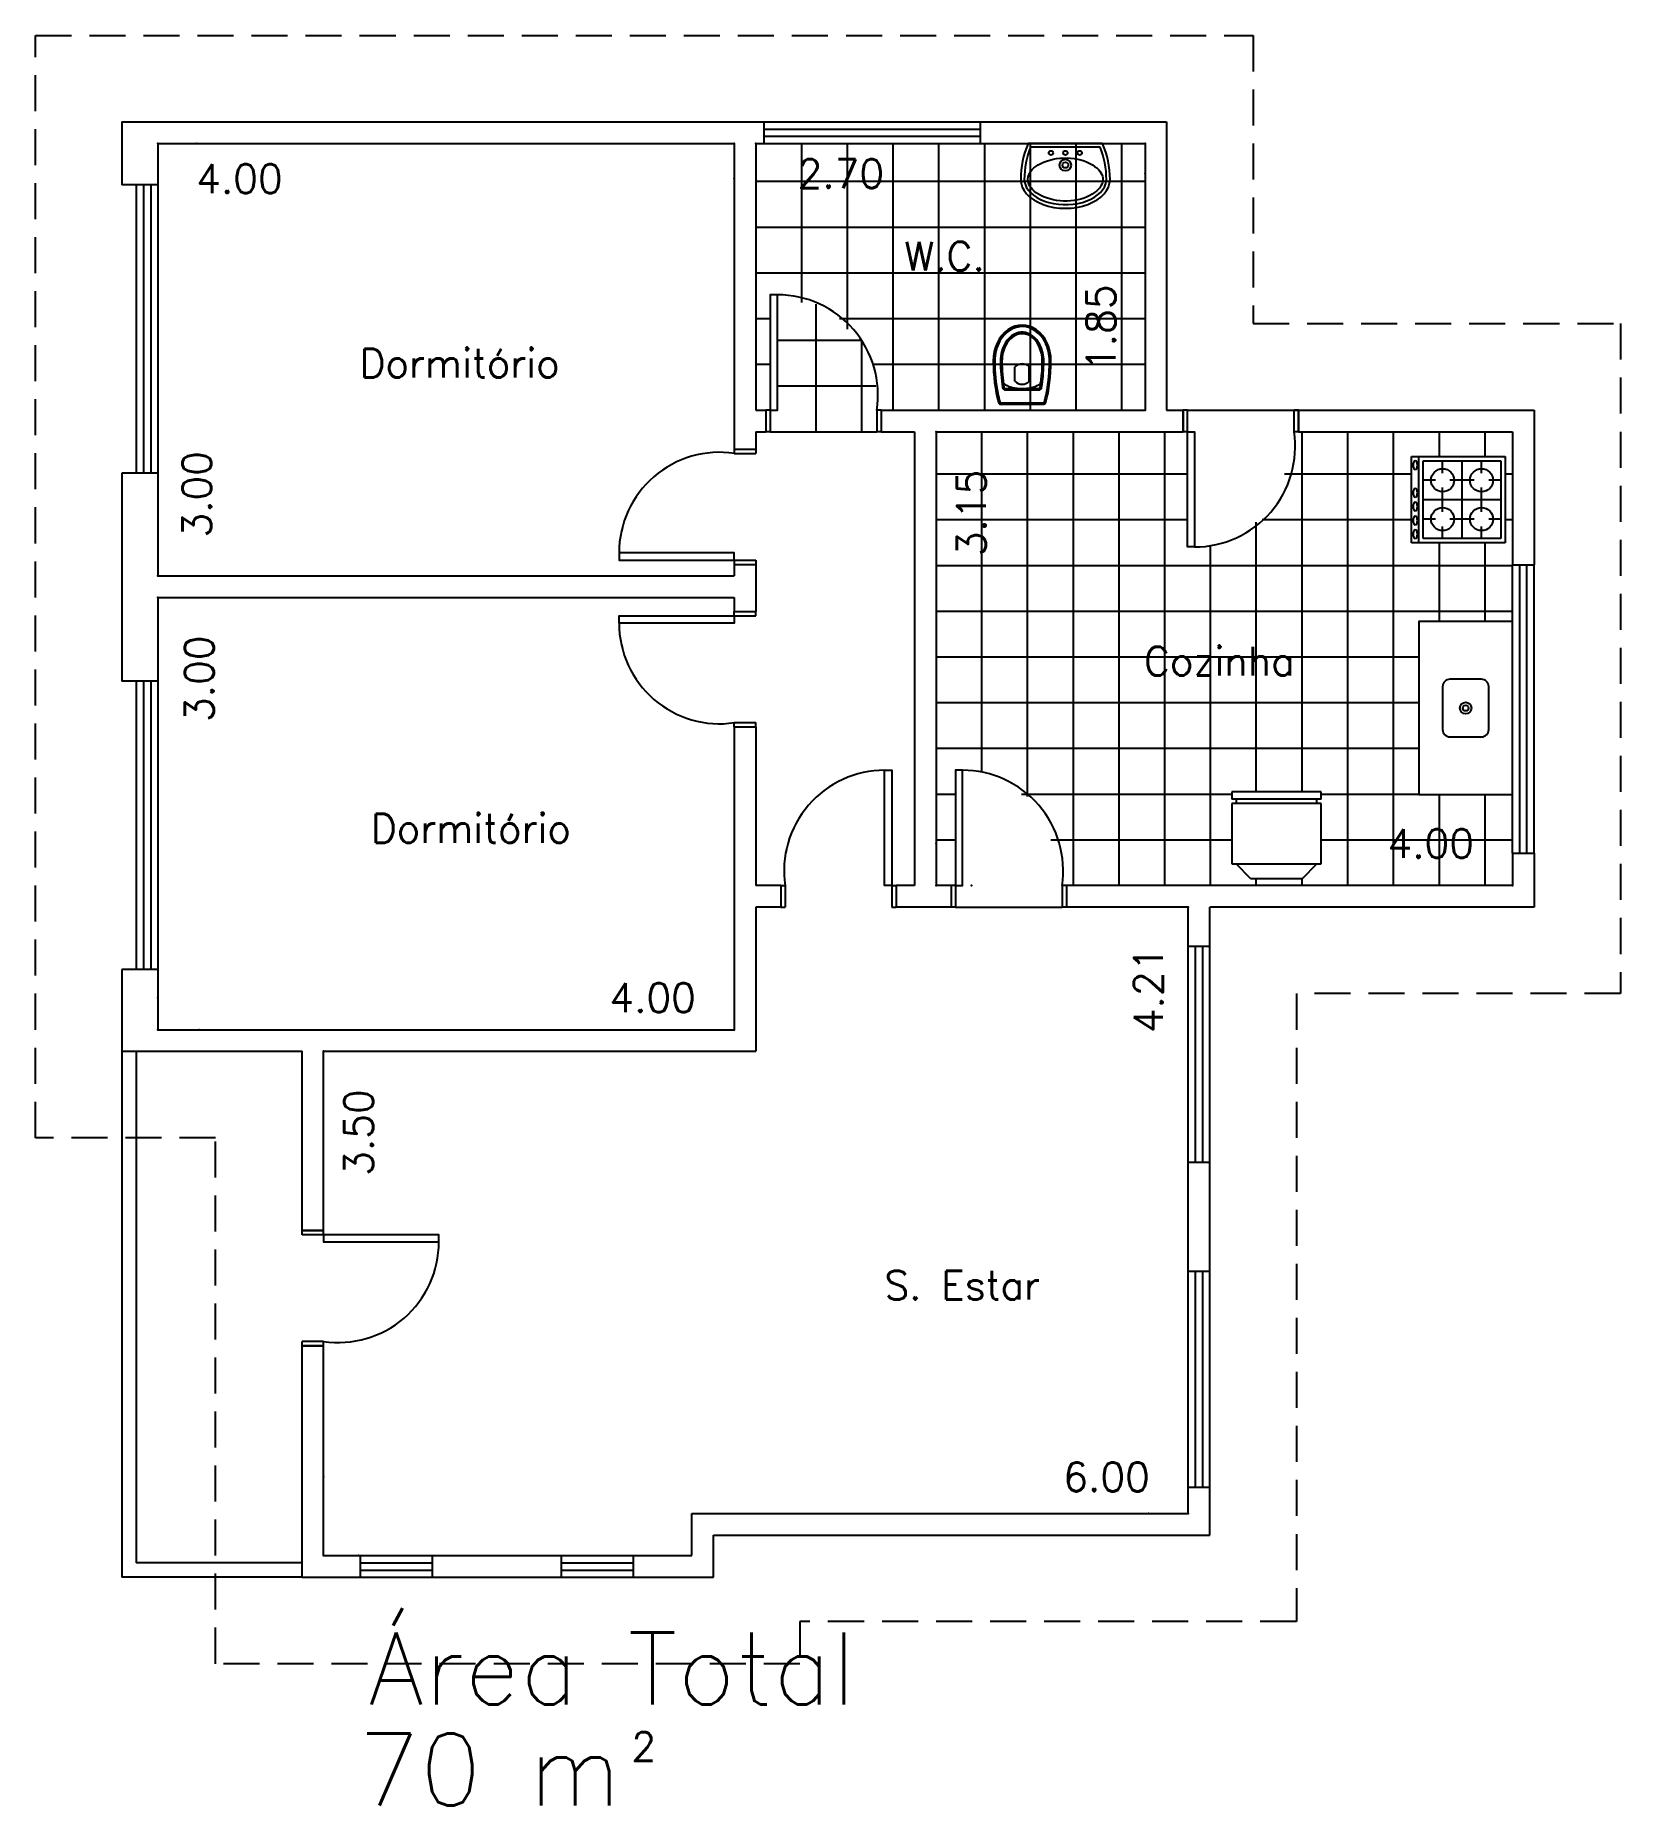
# Model space of a CAD drawing. Extents: x -0.6 to 10.4, y -1.6 to 10.7.
import ezdxf
from ezdxf.enums import TextEntityAlignment as Align

# ---------------------------------------------------------------- set-up
doc = ezdxf.new("R2010")
doc.units = 0
doc.header["$MEASUREMENT"] = 0
doc.linetypes.add('ACAD_ISO02W100', pattern=[15, 12, -3])
doc.linetypes.add('HIDDEN', pattern=[0.375, 0.25, -0.125])
doc.layers.add('1', color=7, linetype='CONTINUOUS')
doc.styles.add('ROMANS', font='ROMANS', dxfattribs={"height": 0.2})

# ---------------------------------------------------------------- blocks, each defined once
blk = doc.blocks.new('P80D15')
at = {"layer": '1', "color": 7, "linetype": 'Continuous'}
for p, q in [((0, 0.15), (0, 0)), ((0, 0.15), (0.03, 0.15)), ((0.03, 0.15), (0.03, 0)), ((0.77, 0.15), (0.77, 0)), ((0.77, 0.15), (0.8, 0.15)), ((0.8, 0.15), (0.8, 0)), ((0, 0), (0.03, 0)), ((0.77, 0), (0.8, 0))]:
    blk.add_line(p, q, dxfattribs=at)
blk.add_lwpolyline([(0.77, 0.15), (0.72, 0.15), (0.72, 0.95), (0.77, 0.95)], close=True, dxfattribs=at)
blk.add_arc((0.72, 0.252), 0.698, 90, 188.4445, dxfattribs=at)
blk = doc.blocks.new('P80E15')
at = {"layer": '1', "color": 7, "linetype": 'Continuous'}
for p, q in [((0.03, 0.15), (0, 0.15)), ((0, 0.15), (0, 0)), ((0.03, 0.15), (0.03, 0)), ((0.8, 0.15), (0.77, 0.15)), ((0.77, 0.15), (0.77, 0)), ((0.8, 0.15), (0.8, 0)), ((0.03, 0), (0, 0)), ((0.8, 0), (0.77, 0))]:
    blk.add_line(p, q, dxfattribs=at)
blk.add_lwpolyline([(0.03, 0.15), (0.08, 0.15), (0.08, 0.95), (0.03, 0.95)], close=True, dxfattribs=at)
blk.add_arc((0.08, 0.252), 0.698, 351.5555, 90, dxfattribs=at)
blk = doc.blocks.new('DORMI')
at = {"layer": '1', "color": 7, "linetype": 'Continuous', "style": 'ROMANS'}
blk.add_text('Dormit%%243rio', height=0.2, dxfattribs=at).set_placement((-0.5164, -0.0661))
blk = doc.blocks.new('COZINH')
at = {"layer": '1', "color": 7, "linetype": 'Continuous', "style": 'ROMANS'}
blk.add_text('Cozinha', height=0.2, dxfattribs=at).set_placement((-0.6582, -0.0685))
blk = doc.blocks.new('WC')
at = {"layer": '1', "color": 7, "linetype": 'Continuous', "style": 'ROMANS'}
blk.add_text('W.C.', height=0.2, dxfattribs=at).set_placement((-0.1371, -0.0959))
blk = doc.blocks.new('ESTAR')
at = {"layer": '1', "color": 7, "linetype": 'Continuous', "style": 'ROMANS'}
blk.add_text('S. Estar', height=0.2, dxfattribs=at).set_placement((-0.4251, -0.0685))
blk = doc.blocks.new('VASOSA')
at = {"layer": '1', "color": 7, "linetype": 'Continuous'}
for p, q in [((-0.05, 0.2), (-0.05, 0.3)), ((0.05, 0.2), (0.05, 0.3)), ((-0.116, 0.15), (0.116, 0.15)), ((-0.116, 0.14), (0.116, 0.14)), ((-0.145, 0.05), (0.145, 0.05)), ((-0.145, 0.04), (0.145, 0.04))]:
    blk.add_line(p, q, dxfattribs=at)
for centre, radius, start, end in [((0, 0.25), 0.0707, 44.9896, 134.9689), ((-0.116, 0.16), 0.02, 189.3868, 270), ((-0.116, 0.16), 0.01, 189.3844, 270), ((0, 0.25), 0.0707, 225.0311, 315.0104), ((0.116, 0.16), 0.01, 270, 350.5759), ((0.116, 0.16), 0.02, 270, 350.5771), ((-0.145, 0.06), 0.02, 195.5363, 270), ((-0.145, 0.06), 0.01, 195.5347, 270), ((0.145, 0.06), 0.01, 270, 344.4831), ((0.145, 0.06), 0.02, 270, 344.4637)]:
    blk.add_arc(centre, radius, start, end, dxfattribs=at)
for centre, major_axis, ratio, start_param, end_param in [((0, 0.34), (0, 0.25), 0.8, 4.712389, 7.853982), ((0, 0.34), (0, 0.5), 0.4, 1.570796, 2.178171), ((0, 0.34), (0, 0.5), 0.4, 4.105014, 4.712389), ((0, 0.2), (-0.132, 0), 0.380108, 0, 3.141593)]:
    blk.add_ellipse(centre, major_axis=major_axis, ratio=ratio, start_param=start_param, end_param=end_param, dxfattribs=at)
for points, knots in [([(0.19, 0.34), (0.19, 0.385), (0.18, 0.43), (0.128, 0.535), (0.067, 0.577), (-0.056, 0.582), (-0.118, 0.544), (-0.177, 0.44), (-0.19, 0.39), (-0.19, 0.34)], [0, 0, 0, 0, 0.177081, 0.177081, 0.490064, 0.490064, 0.803048, 0.803048, 1, 1, 1, 1]), ([(0.15, 0.34), (0.15, 0.379), (0.141, 0.418), (0.098, 0.505), (0.052, 0.537), (-0.036, 0.543), (-0.083, 0.519), (-0.137, 0.434), (-0.15, 0.387), (-0.15, 0.34)], [0, 0, 0, 0, 0.176635, 0.176635, 0.481532, 0.481532, 0.786428, 0.786428, 1, 1, 1, 1]), ([(0.14, 0.34), (0.14, 0.377), (0.131, 0.415), (0.086, 0.506), (0.035, 0.535), (-0.049, 0.525), (-0.088, 0.498), (-0.13, 0.419), (-0.14, 0.379), (-0.14, 0.34)], [0, 0, 0, 0, 0.176533, 0.176533, 0.5296, 0.5296, 0.813684, 0.813684, 1, 1, 1, 1]), ([(-0.19, 0.34), (-0.19, 0.263), (-0.183, 0.186), (-0.165, 0.096), (-0.16, 0.076), (-0.155, 0.057)], [0, 0, 0, 0, 0.768322, 0.768322, 1, 1, 1, 1]), ([(0.126, 0.158), (0.13, 0.188), (0.134, 0.22), (0.139, 0.281), (0.14, 0.31), (0.14, 0.34)], [0, 0, 0, 0, 0.526059, 0.526059, 1, 1, 1, 1]), ([(0.135, 0.157), (0.141, 0.188), (0.145, 0.222), (0.149, 0.283), (0.15, 0.312), (0.15, 0.34)], [0, 0, 0, 0, 0.549305, 0.549305, 1, 1, 1, 1]), ([(0.155, 0.057), (0.171, 0.118), (0.183, 0.188), (0.189, 0.287), (0.19, 0.314), (0.19, 0.34)], [0, 0, 0, 0, 0.737868, 0.737868, 1, 1, 1, 1])]:
    blk.add_open_spline(points, degree=3, knots=knots, dxfattribs=at)
for points in [[(-0.15, 0.34), (-0.15, 0.277), (-0.145, 0.214), (-0.135, 0.157)], [(-0.14, 0.34), (-0.14, 0.278), (-0.135, 0.215), (-0.126, 0.158)]]:
    blk.add_open_spline(points, degree=3, dxfattribs=at)
blk = doc.blocks.new('LAVAT')
at = {"layer": '1', "color": 7, "linetype": 'Continuous'}
for p, q in [((-0.257, 0), (0.257, 0)), ((-0.241, 0.025), (0.241, 0.025))]:
    blk.add_line(p, q, dxfattribs=at)
for centre, radius in [((0, 0.15), 0.04), ((0, 0.15), 0.02), ((-0.1, 0.065), 0.015), ((0, 0.065), 0.015), ((0.1, 0.065), 0.015)]:
    blk.add_circle(centre, radius, dxfattribs=at)
for centre, radius, start, end in [((0.31, 0.25), 0.62, 180, 203.78), ((0.31, 0.25), 0.595, 180, 202.2114), ((-0.31, 0.25), 0.595, 337.7886, 0), ((-0.31, 0.25), 0.62, 336.22, 360)]:
    blk.add_arc(centre, radius, start, end, dxfattribs=at)
blk.add_ellipse((0, 0.25), major_axis=(0.31, 0), ratio=0.645161, start_param=0, end_param=3.141593, dxfattribs=at)
for points, knots in [([(0.285, 0.25), (0.285, 0.3), (0.245, 0.354), (0.101, 0.423), (0, 0.434), (-0.174, 0.399), (-0.244, 0.353), (-0.28, 0.286), (-0.285, 0.268), (-0.285, 0.25)], [0, 0, 0, 0, 0.298195, 0.298195, 0.596389, 0.596389, 0.894584, 0.894584, 1, 1, 1, 1]), ([(0.26, 0.25), (0.26, 0.278), (0.242, 0.313), (0.164, 0.37), (0.103, 0.392), (-0.029, 0.404), (-0.098, 0.394), (-0.203, 0.348), (-0.24, 0.314), (-0.266, 0.253), (-0.263, 0.224), (-0.216, 0.162), (-0.168, 0.131), (-0.048, 0.098), (0.023, 0.096), (0.148, 0.123), (0.201, 0.15), (0.251, 0.205), (0.26, 0.229), (0.26, 0.25)], [0, 0, 0, 0, 0.114288, 0.114288, 0.228576, 0.228576, 0.342864, 0.342864, 0.457151, 0.457151, 0.571439, 0.571439, 0.685727, 0.685727, 0.800015, 0.800015, 0.914303, 0.914303, 1, 1, 1, 1])]:
    blk.add_open_spline(points, degree=3, knots=knots, dxfattribs=at)
blk = doc.blocks.new('FOGÃO4')
at = {"layer": '1', "color": 7, "linetype": 'Continuous'}
for p, q in [((-0.3, 0.7), (0.3, 0.7)), ((-0.3, 0.05), (-0.3, 0.7)), ((-0.3, 0.65), (0.3, 0.65)), ((-0.27, 0.62), (0.27, 0.62)), ((-0.27, 0.08), (-0.27, 0.62)), ((-0.135, 0.535), (-0.135, 0.62)), ((0, 0.08), (0, 0.62)), ((0.135, 0.535), (0.135, 0.62)), ((0.27, 0.62), (0.27, 0.08)), ((0.3, 0.7), (0.3, 0.05)), ((-0.27, 0.485), (-0.185, 0.485)), ((-0.135, 0.265), (-0.135, 0.435)), ((-0.085, 0.485), (0.085, 0.485)), ((0.135, 0.265), (0.135, 0.435)), ((0.185, 0.485), (0.27, 0.485)), ((-0.27, 0.35), (0.27, 0.35)), ((-0.27, 0.215), (-0.185, 0.215)), ((-0.135, 0.08), (-0.135, 0.165)), ((-0.085, 0.215), (0.085, 0.215)), ((0.135, 0.08), (0.135, 0.165)), ((0.185, 0.215), (0.27, 0.215)), ((0.3, 0.05), (-0.3, 0.05)), ((0.27, 0.08), (-0.27, 0.08))]:
    blk.add_line(p, q, dxfattribs=at)
for centre in [(-0.135, 0.485), (0.135, 0.485), (-0.135, 0.215), (0.135, 0.215)]:
    blk.add_circle(centre, 0.08, dxfattribs=at)
for centre in [(-0.24, 0.675), (-0.144, 0.675), (-0.048, 0.675), (0.048, 0.675), (0.24, 0.675)]:
    blk.add_ellipse(centre, major_axis=(-0.03, 0), ratio=0.5, start_param=0, end_param=6.283175, dxfattribs=at)
blk = doc.blocks.new('PIA')
at = {"layer": '1', "color": 7, "linetype": 'Continuous'}
blk.add_lwpolyline([(-0.6, 0), (0.6, 0), (0.6, 0.65), (-0.6, 0.65)], close=True, dxfattribs=at)
blk.add_lwpolyline([(-0.15, 0.165), (0.15, 0.165, 0.414214), (0.2, 0.215), (0.2, 0.435, 0.414214), (0.15, 0.485), (-0.15, 0.485, 0.414214), (-0.2, 0.435), (-0.2, 0.215, 0.414214), (-0.15, 0.165)], format="xyb", dxfattribs=at)
for radius in [0.04, 0.02]:
    blk.add_circle((0, 0.325), radius, dxfattribs=at)
blk = doc.blocks.new('GELAD')
at = {"layer": '1', "color": 7, "linetype": 'Continuous'}
for p, q in [((0.31, 0.65), (-0.31, 0.65)), ((-0.31, 0.65), (-0.31, 0.6)), ((0.31, 0.6), (0.31, 0.65)), ((0.31, 0.6), (-0.31, 0.6)), ((0.31, 0.57), (-0.31, 0.57)), ((-0.31, 0.57), (-0.31, 0.15)), ((-0.28, 0.6), (-0.28, 0.57)), ((0.28, 0.57), (0.28, 0.6)), ((0.31, 0.15), (0.31, 0.57)), ((-0.31, 0.15), (0.31, 0.15)), ((-0.18, 0.05), (-0.28, 0.15)), ((0.18, 0.05), (0.28, 0.15)), ((-0.18, 0.05), (0.18, 0.05))]:
    blk.add_line(p, q, dxfattribs=at)
blk = doc.blocks.new('*M1111')
at = {"layer": '1', "color": 7, "linetype": 'Continuous'}
for p in [(137.745, 153.691), (141.745, 153.691), (141.745, 153.447)]:
    blk.add_point(p, dxfattribs=at)
at = {"layer": '1', "color": 7, "linetype": 'Continuous', "style": 'ROMANS'}
blk.add_text('4.00', height=0.2, dxfattribs=at).set_placement((138.311, 153.447), align=Align.MIDDLE)
blk = doc.blocks.new('*M1212')
at = {"layer": '1', "color": 7, "linetype": 'Continuous'}
for p in [(137.745, 153.691), (138.015, 153.691), (137.745, 150.691)]:
    blk.add_point(p, dxfattribs=at)
at = {"layer": '1', "color": 7, "linetype": 'Continuous', "style": 'ROMANS'}
blk.add_text('3.00', height=0.2, rotation=90, dxfattribs=at).set_placement((138.015, 151.256), align=Align.MIDDLE)
blk = doc.blocks.new('*M1313')
at = {"layer": '1', "color": 7, "linetype": 'Continuous'}
for p in [(141.895, 153.691), (144.595, 153.691), (144.595, 153.482)]:
    blk.add_point(p, dxfattribs=at)
at = {"layer": '1', "color": 7, "linetype": 'Continuous', "style": 'ROMANS'}
blk.add_text('2.70', height=0.2, dxfattribs=at).set_placement((142.484, 153.482), align=Align.MIDDLE)
blk = doc.blocks.new('*M1414')
at = {"layer": '1', "color": 7, "linetype": 'Continuous'}
for p in [(144.289, 153.691), (144.595, 153.691), (144.595, 151.841)]:
    blk.add_point(p, dxfattribs=at)
at = {"layer": '1', "color": 7, "linetype": 'Continuous', "style": 'ROMANS'}
blk.add_text('1.85', height=0.2, rotation=90, dxfattribs=at).set_placement((144.289, 152.412), align=Align.MIDDLE)
blk = doc.blocks.new('*M1515')
at = {"layer": '1', "color": 7, "linetype": 'Continuous'}
for p in [(143.145, 151.691), (143.145, 148.541), (143.39, 148.541)]:
    blk.add_point(p, dxfattribs=at)
at = {"layer": '1', "color": 7, "linetype": 'Continuous', "style": 'ROMANS'}
blk.add_text('3.15', height=0.2, rotation=90, dxfattribs=at).set_placement((143.39, 151.126), align=Align.MIDDLE)
blk = doc.blocks.new('*M1616')
at = {"layer": '1', "color": 7, "linetype": 'Continuous'}
for p in [(143.145, 148.833), (143.145, 148.541), (147.145, 148.541)]:
    blk.add_point(p, dxfattribs=at)
at = {"layer": '1', "color": 7, "linetype": 'Continuous', "style": 'ROMANS'}
blk.add_text('4.00', height=0.2, dxfattribs=at).set_placement((146.578, 148.833), align=Align.MIDDLE)
blk = doc.blocks.new('*M1717')
at = {"layer": '1', "color": 7, "linetype": 'Continuous'}
for p in [(137.745, 150.541), (137.745, 147.541), (138.032, 147.541)]:
    blk.add_point(p, dxfattribs=at)
at = {"layer": '1', "color": 7, "linetype": 'Continuous', "style": 'ROMANS'}
blk.add_text('3.00', height=0.2, rotation=90, dxfattribs=at).set_placement((138.032, 149.976), align=Align.MIDDLE)
blk = doc.blocks.new('*M1818')
at = {"layer": '1', "color": 7, "linetype": 'Continuous'}
for p in [(137.745, 147.763), (137.745, 147.541), (141.745, 147.541)]:
    blk.add_point(p, dxfattribs=at)
at = {"layer": '1', "color": 7, "linetype": 'Continuous', "style": 'ROMANS'}
blk.add_text('4.00', height=0.2, dxfattribs=at).set_placement((141.178, 147.763), align=Align.MIDDLE)
blk = doc.blocks.new('*M1919')
at = {"layer": '1', "color": 7, "linetype": 'Continuous'}
for p in [(144.895, 148.391), (144.618, 144.184), (144.895, 144.184)]:
    blk.add_point(p, dxfattribs=at)
at = {"layer": '1', "color": 7, "linetype": 'Continuous', "style": 'ROMANS'}
blk.add_text('4.21', height=0.2, rotation=90, dxfattribs=at).set_placement((144.618, 147.817), align=Align.MIDDLE)
blk = doc.blocks.new('*M2020')
at = {"layer": '1', "color": 7, "linetype": 'Continuous'}
for p in [(138.895, 144.437), (144.895, 144.184), (138.895, 143.891)]:
    blk.add_point(p, dxfattribs=at)
at = {"layer": '1', "color": 7, "linetype": 'Continuous', "style": 'ROMANS'}
blk.add_text('6.00', height=0.2, dxfattribs=at).set_placement((144.328, 144.437), align=Align.MIDDLE)
blk = doc.blocks.new('*M2121')
at = {"layer": '1', "color": 7, "linetype": 'Continuous'}
for p in [(138.895, 147.391), (138.895, 143.891), (139.138, 143.891)]:
    blk.add_point(p, dxfattribs=at)
at = {"layer": '1', "color": 7, "linetype": 'Continuous', "style": 'ROMANS'}
blk.add_text('3.50', height=0.2, rotation=90, dxfattribs=at).set_placement((139.138, 146.827), align=Align.MIDDLE)
blk = doc.blocks.new('AREA')
at = {"layer": '1', "color": 7, "linetype": 'Continuous', "style": 'ROMANS'}
for s, height, p in [('%%193rea Total', 0.5, (-2.4981, 0.4326)), ('2', 0.2, (-0.673, 0.0397)), ('m', 0.5, (-1.384, -0.2693))]:
    blk.add_text(s, height=height, dxfattribs=at).set_placement(p)
blk.add_attdef('100', (-2.5703, -0.2692), '', height=0.4999, dxfattribs=at)

msp = doc.modelspace()

# ---------------------------------------------------------------- linework, layer by layer
at = {"layer": '1', "color": 7, "linetype": 'Continuous'}
for p, q in [((0, 10.1), (0, 9.662)), ((0, 10.1), (4.455, 10.1)), ((4.455, 10.1), (4.455, 9.95)), ((4.455, 10.1), (5.955, 10.1)), ((5.955, 10.1), (5.955, 9.95)), ((5.955, 10.1), (7.25, 10.1)), ((7.25, 10.1), (7.25, 8.1)), ((4.455, 10.05), (5.955, 10.05)), ((4.455, 10), (5.955, 10)), ((0.25, 9.95), (0.25, 9.662)), ((0.25, 9.95), (4.25, 9.95)), ((4.25, 9.95), (4.25, 7.829)), ((4.4, 9.95), (4.4, 8.1)), ((4.4, 9.95), (4.455, 9.95)), ((4.455, 9.95), (5.955, 9.95)), ((4.718, 8.847), (4.718, 9.95)), ((5.035, 8.662), (5.035, 9.95)), ((5.353, 8.1), (5.353, 9.95)), ((5.67, 8.1), (5.67, 9.95)), ((5.955, 9.95), (7.1, 9.95)), ((5.988, 8.1), (5.988, 9.95)), ((6.305, 8.1), (6.305, 9.95)), ((6.622, 8.1), (6.622, 9.95)), ((6.94, 8.1), (6.94, 9.95)), ((7.1, 9.95), (7.1, 8.1)), ((0.25, 9.662), (0, 9.662)), ((0.1, 9.662), (0.1, 7.662)), ((0.15, 9.662), (0.15, 7.662)), ((0.2, 9.662), (0.2, 7.662)), ((0.25, 9.662), (0.25, 7.662)), ((4.4, 9.688), (7.1, 9.688)), ((4.4, 9.37), (7.1, 9.37)), ((4.4, 9.053), (7.1, 9.053)), ((4.4, 8.735), (4.499, 8.735)), ((4.817, 7.95), (4.817, 8.834)), ((4.98, 8.735), (7.1, 8.735)), ((4.549, 8.585), (5.13, 8.585)), ((5.134, 7.95), (5.134, 8.576)), ((4.4, 8.418), (4.499, 8.418)), ((5.208, 8.418), (7.1, 8.418)), ((4.549, 8.268), (5.233, 8.268)), ((4.4, 8.1), (4.469, 8.1)), ((4.469, 8.1), (4.469, 7.95)), ((5.269, 8.1), (5.269, 7.95)), ((5.269, 8.1), (7.1, 8.1)), ((7.25, 8.1), (7.364, 8.1)), ((7.364, 8.1), (7.364, 7.95)), ((7.394, 8.1), (8.164, 8.1)), ((8.164, 8.1), (8.164, 7.95)), ((8.164, 8.1), (9.8, 8.1)), ((9.8, 8.1), (9.8, 7.026)), ((4.4, 7.95), (4.469, 7.95)), ((4.4, 7.95), (4.4, 7.829)), ((4.499, 7.95), (5.239, 7.95)), ((5.269, 7.95), (5.5, 7.95)), ((5.5, 7.95), (5.5, 4.8)), ((5.65, 7.95), (5.65, 4.8)), ((5.65, 7.95), (7.364, 7.95)), ((5.968, 5.584), (5.968, 7.95)), ((6.285, 5.418), (6.285, 7.95)), ((6.603, 4.8), (6.603, 7.95)), ((6.92, 4.8), (6.92, 7.95)), ((7.238, 4.8), (7.238, 7.95)), ((8.164, 7.95), (9.65, 7.95)), ((8.19, 5.45), (8.19, 7.95)), ((8.508, 4.8), (8.508, 7.95)), ((8.825, 4.8), (8.825, 7.95)), ((9.143, 7.778), (9.143, 7.95)), ((9.46, 7.778), (9.46, 7.95)), ((9.65, 7.95), (9.65, 7.026)), ((4.25, 7.829), (4.4, 7.829)), ((0.25, 7.662), (0, 7.662)), ((0, 7.662), (0, 6.218)), ((0.25, 7.662), (0.25, 6.95)), ((5.65, 7.658), (7.394, 7.658)), ((8.067, 7.658), (8.95, 7.658)), ((9.6, 7.658), (9.65, 7.658)), ((5.65, 7.34), (7.394, 7.34)), ((7.872, 5.45), (7.872, 7.323)), ((7.913, 7.34), (8.95, 7.34)), ((9.6, 7.34), (9.65, 7.34)), ((7.555, 4.8), (7.555, 7.16)), ((9.143, 6.632), (9.143, 7.178)), ((9.46, 6.632), (9.46, 7.178)), ((4.25, 7.029), (4.4, 7.029)), ((4.25, 7.029), (4.25, 6.95)), ((4.4, 7.029), (4.4, 6.701)), ((5.65, 7.022), (9.65, 7.022)), ((9.65, 7.026), (9.8, 7.026)), ((9.65, 5.026), (9.65, 7.026)), ((9.7, 5.026), (9.7, 7.026)), ((9.75, 5.026), (9.75, 7.026)), ((9.8, 5.026), (9.8, 7.026)), ((0.25, 6.95), (4.25, 6.95)), ((0.25, 6.8), (4.25, 6.8)), ((0.25, 6.8), (0.25, 6.218)), ((4.25, 6.8), (4.25, 6.701)), ((4.25, 6.701), (4.4, 6.701)), ((5.65, 6.705), (9.65, 6.705)), ((5.65, 6.388), (9, 6.388)), ((0.25, 6.218), (0, 6.218)), ((0.1, 6.218), (0.1, 4.218)), ((0.15, 6.218), (0.15, 4.218)), ((0.2, 6.218), (0.2, 4.218)), ((0.25, 6.218), (0.25, 4.218)), ((5.65, 6.07), (9, 6.07)), ((4.25, 5.901), (4.4, 5.901)), ((4.25, 5.901), (4.25, 3.8)), ((4.4, 5.901), (4.4, 4.8)), ((5.65, 5.753), (9, 5.753)), ((5.65, 5.435), (5.784, 5.435)), ((6.242, 5.435), (7.702, 5.435)), ((8.322, 5.435), (9, 5.435)), ((9.143, 4.8), (9.143, 5.432)), ((9.46, 4.8), (9.46, 5.432)), ((5.65, 5.118), (5.784, 5.118)), ((6.447, 5.118), (7.702, 5.118)), ((8.322, 5.118), (9.65, 5.118)), ((9.65, 5.026), (9.8, 5.026)), ((9.65, 5.026), (9.65, 4.8)), ((9.8, 5.026), (9.8, 4.65)), ((4.573, 4.8), (4.4, 4.8)), ((4.573, 4.8), (4.573, 4.65)), ((5.5, 4.8), (5.373, 4.8)), ((5.373, 4.8), (5.373, 4.65)), ((5.754, 4.8), (5.65, 4.8)), ((5.754, 4.8), (5.754, 4.65)), ((9.65, 4.8), (6.554, 4.8)), ((6.554, 4.8), (6.554, 4.65)), ((7.872, 4.8), (7.872, 4.85)), ((8.19, 4.8), (8.19, 4.85)), ((4.4, 4.65), (4.4, 3.65)), ((4.573, 4.65), (4.4, 4.65)), ((5.754, 4.65), (5.373, 4.65)), ((5.784, 4.65), (6.524, 4.65)), ((7.4, 4.65), (6.554, 4.65)), ((7.4, 4.38), (7.4, 4.65)), ((9.8, 4.65), (7.55, 4.65)), ((7.55, 4.38), (7.55, 4.65)), ((7.4, 4.38), (7.55, 4.38)), ((7.4, 2.88), (7.4, 4.38)), ((7.45, 2.88), (7.45, 4.38)), ((7.5, 2.88), (7.5, 4.38)), ((7.55, 2.88), (7.55, 4.38)), ((0.25, 4.218), (0, 4.218)), ((0, 4.218), (0, 3.65)), ((0.25, 4.218), (0.25, 3.8)), ((0.25, 3.8), (4.25, 3.8)), ((0, 3.65), (1.25, 3.65)), ((1.25, 2.407), (1.25, 3.65)), ((1.4, 3.65), (4.4, 3.65)), ((1.4, 2.407), (1.4, 3.65)), ((7.4, 2.88), (7.55, 2.88)), ((7.4, 2.124), (7.4, 2.88)), ((7.55, 2.124), (7.55, 2.88)), ((1.25, 2.407), (1.4, 2.407)), ((7.4, 2.124), (7.55, 2.124)), ((7.4, 0.624), (7.4, 2.124)), ((7.45, 0.624), (7.45, 2.124)), ((7.5, 0.624), (7.5, 2.124)), ((7.55, 0.624), (7.55, 2.124)), ((1.25, 0), (1.25, 1.607)), ((1.25, 1.607), (1.4, 1.607)), ((1.4, 0.15), (1.4, 1.607)), ((7.4, 0.443), (7.4, 0.624)), ((7.4, 0.624), (7.55, 0.624)), ((7.55, 0.293), (7.55, 0.624)), ((3.955, 0.15), (3.955, 0.443)), ((3.955, 0.443), (7.4, 0.443)), ((4.105, 0.293), (7.55, 0.293)), ((4.105, 0), (4.105, 0.293)), ((1.4, 0.15), (1.654, 0.15)), ((1.654, 0.15), (1.654, 0)), ((1.654, 0.15), (2.154, 0.15)), ((2.154, 0.15), (2.154, 0)), ((2.154, 0.15), (3.049, 0.15)), ((3.049, 0.15), (3.049, 0)), ((3.049, 0.15), (3.549, 0.15)), ((3.549, 0.15), (3.549, 0)), ((3.549, 0.15), (3.955, 0.15)), ((1.25, 0), (1.654, 0)), ((1.654, 0.1), (2.154, 0.1)), ((1.654, 0.05), (2.154, 0.05)), ((1.654, 0), (2.154, 0)), ((2.154, 0), (3.049, 0)), ((3.049, 0.1), (3.549, 0.1)), ((3.049, 0.05), (3.549, 0.05)), ((3.049, 0), (3.549, 0)), ((3.549, 0), (4.105, 0))]:
    msp.add_line(p, q, dxfattribs=at)
at = {"layer": '1', "color": 7, "linetype": 'ACAD_ISO02W100'}
for p, q in [((0, 3.65), (0, 0)), ((0.1, 3.65), (0.1, 0.1)), ((1.25, 0), (0, 0)), ((1.25, 0.1), (0.1, 0.1))]:
    msp.add_line(p, q, dxfattribs=at)
at = {"layer": '1', "color": 7, "linetype": 'HIDDEN'}
msp.add_lwpolyline([(0.65, -0.6), (0.65, 3.05), (-0.6, 3.05), (-0.6, 10.7), (7.85, 10.7), (7.85, 8.7), (10.4, 8.7), (10.4, 4.05), (8.15, 4.05), (8.15, -0.307), (4.705, -0.307), (4.705, -0.6)], close=True, dxfattribs=at)

# ---------------------------------------------------------------- block references
at = {"layer": '1', "color": 7, "linetype": 'Continuous'}
for name, p in [('*M1111', (-137.495, -143.741)), ('*M1212', (-137.495, -143.741)), ('*M1313', (-137.495, -143.741)), ('*M1414', (-137.495, -143.741)), ('WC', (5.568, 9.164)), ('P80E15', (4.469, 7.95)), ('VASOSA', (6.247, 8.1)), ('DORMI', (2.166, 8.391)), ('*M1515', (-137.495, -143.741)), ('*M1717', (-137.495, -143.741)), ('COZINH', (7.751, 6.326)), ('P80D15', (4.573, 4.65)), ('P80E15', (5.754, 4.65)), ('GELAD', (8.012, 4.8)), ('DORMI', (2.244, 5.163)), ('*M1616', (-137.495, -143.741)), ('*M1919', (-137.495, -143.741)), ('*M1818', (-137.495, -143.741)), ('*M2121', (-137.495, -143.741)), ('ESTAR', (5.717, 1.995)), ('*M2020', (-137.495, -143.741))]:
    msp.add_blockref(name, p, dxfattribs=at)
for name, p, rotation in [('LAVAT', (6.547, 9.95), 180), ('P80D15', (8.164, 8.1), 180), ('P80E15', (4.4, 7.029), 90), ('FOGÃO4', (9.65, 7.478), 90.00000000000345), ('P80D15', (4.4, 5.901), 90), ('PIA', (9.65, 6.032), 90.00000000000084), ('P80E15', (1.25, 2.407), 270)]:
    msp.add_blockref(name, p, dxfattribs=dict(at, rotation=rotation))
msp.add_blockref('AREA', (4.209, -1.315), dxfattribs=at).add_auto_attribs({'100': '70'})

doc.saveas('drawing.dxf')
